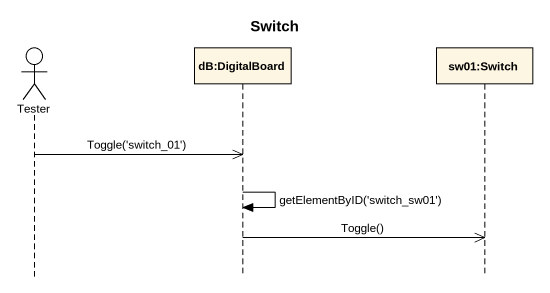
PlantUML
@startuml
title Switch
hide footbox
actor Tester
participant "dB:DigitalBoard" as dB_DigitalBoard
participant "sw01:Switch" as sw01_Switch

Tester ->> dB_DigitalBoard : Toggle('switch_01')
dB_DigitalBoard -> dB_DigitalBoard : getElementByID('switch_sw01')
dB_DigitalBoard ->> sw01_Switch : Toggle()
@enduml
